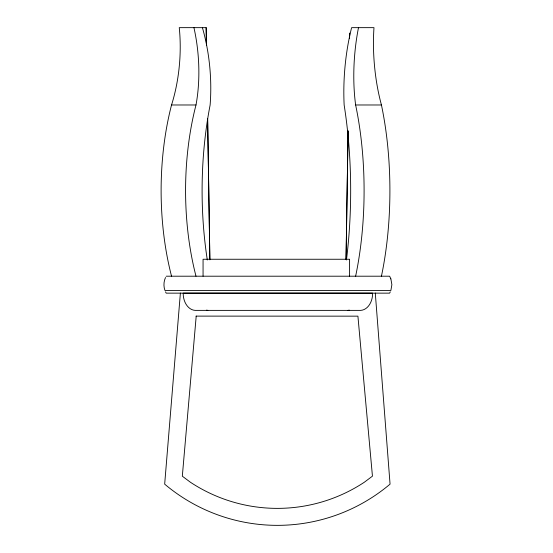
<?xml version="1.0" encoding="UTF-8"?>
<svg xmlns="http://www.w3.org/2000/svg" width="553" height="553" viewBox="0 0 553 553"><rect width="100%" height="100%" fill="white"/><g stroke="black" fill="none" stroke-linecap="round" stroke-linejoin="round"><path stroke-width="0.83" d="M180.389 293.049L164.67 484.145A174.707 174.707 0 0 0 390.059 484.145L375.287 293.049M196.204 316.116L182.324 476.195L190.363 482.209A157.729 157.729 0 0 0 364.365 482.209L372.445 476.161L357.915 316.157L196.045 316.116M165.513 277.516C163.64 281.546 163.439 286.295 164.946 290.47L390.867 290.47L391.883 284.677L390.867 278.878M390.307 291.832L389.63 293.145L166.19 293.145L165.513 291.832M347.982 310.378L349.33 310.143M206.449 45.125A525.626 0.76 89.1 0 0 206.165 27.65L179.255 27.65A102.381 51.526 -85.2 0 1 171.541 104.98A186.23 93.111 -90 0 0 171.541 276.203M171.541 104.98L195.997 104.98A186.23 93.111 90 0 0 195.997 276.203M355.627 276.203A186.23 75.63 -90 0 0 355.627 104.98L381.439 104.98A186.23 75.63 -90 0 1 381.439 276.203M166.19 276.203L389.63 276.203L390.853 278.878M183.195 293.145L372.618 293.145M206.483 310.143L207.838 310.378M349.593 276.203L349.593 259.253L203.062 259.253L203.062 276.203M207.638 118.867A525.626 0.76 89.1 0 1 209.864 259.544M183.195 293.429A16.963 12.436 90 0 0 195.085 310.378L360.729 310.378A16.963 12.436 -90 0 0 372.618 293.429M193.93 27.65A102.381 50.586 85.2 0 1 195.997 104.98M202.405 27.65A113.545 56.62 85.2 0 1 210.119 105.042A236.29 118.142 90 0 0 207.306 259.986M381.439 104.98A102.381 41.966 85.4 0 1 373.98 27.65L351.611 27.65A113.545 46.542 -85.4 0 0 344.153 105.042A236.29 95.959 -90 0 1 346.441 259.986M355.627 104.98A102.381 40.97 -85.5 0 1 358.496 27.65M346.047 259.378A557.058 0.518 -89.1 0 1 348.086 130.778M346.047 259.233A525.626 0.76 -89.1 0 1 348.072 131.047M206.165 27.65A557.058 0.518 89.1 0 1 206.449 45.311M207.624 118.591A557.058 0.518 89.1 0 1 209.864 259.827M349.648 33.18A557.058 0.518 -89.1 0 0 349.565 38.212A525.626 0.76 -89.1 0 1 349.648 33.18"/></g></svg>
